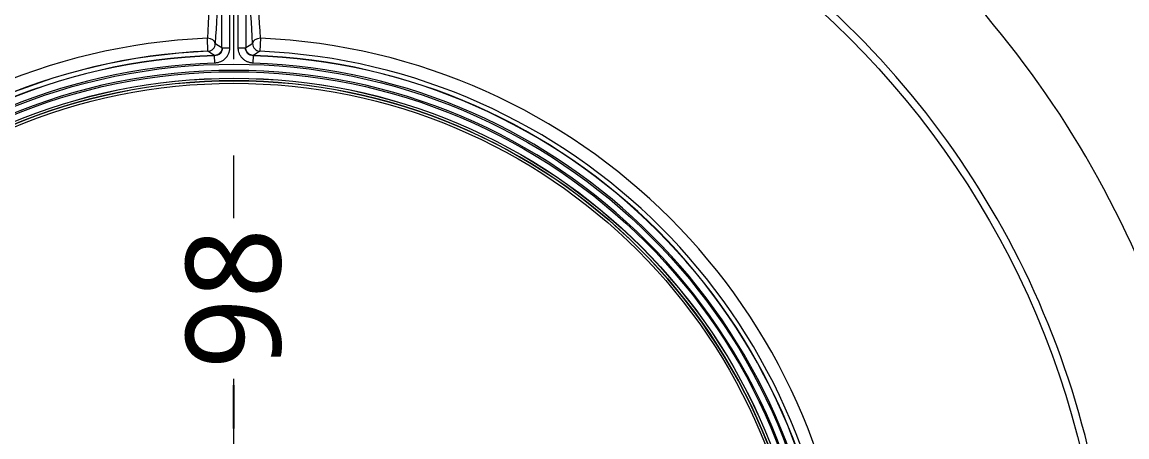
# Model space of a CAD drawing. Header units: millimetres. Extents: x 2234 to 3061, y 2092 to 2676.
# Drawn here: x 2524.7 to 2597.5, y 2329.8 to 2357.2 of the extents above; entities that cross this region are included whole.
import ezdxf

# ---------------------------------------------------------------- set-up
doc = ezdxf.new("R2010")
doc.units = ezdxf.units.MM
doc.linetypes.add('CENTER', pattern=[50.8, 31.75, -6.35, 6.35, -6.35])
for name, color, linetype, true_color in [('1', 7, 'Continuous', 0xffffff), ('20', 7, 'Continuous', 0xffffff), ('21', 7, 'Continuous', 0xffffff)]:
    doc.layers.add(name, color=color, linetype=linetype, true_color=true_color)
doc.layers.add('dim', color=82, linetype='Continuous', lineweight=9)
doc.styles.add('Capful-A', font='')
doc.styles.get('Capful-A').set_extended_font_data('Microsoft YaHei')
doc.dimstyles.new('Capful-A-2.5', dxfattribs={"dimscale": 2.5, "dimtxt": 2.5, "dimasz": 2.5, "dimexe": 1.5, "dimexo": 1, "dimgap": 1.5, "dimtad": 0, "dimdsep": 46, "dimtxsty": 'Capful-A', "dimcen": 0, "dimclrt": 2, "dimazin": 2, "dimtfac": 1, "dimtmove": 0, "dimatfit": 3, "dimfxl": 0, "dimtolj": 1, "dimtzin": 0, "dimarcsym": 0})

# ---------------------------------------------------------------- blocks, each defined once
blk = doc.blocks.new('*D41')
at = {"layer": 'Defpoints', "color": 0, "transparency": 16777216}
for p in [(2636.695, 2393.007), (2552.32, 2315.507)]:
    blk.add_point(p, dxfattribs=at)
at = {"layer": 'dim', "color": 0, "lineweight": -2, "transparency": 16777216}
blk.add_line((2553.57, 2315.507), (2556.411, 2315.507), dxfattribs=at)
at = {"layer": 'dim', "color": 2, "transparency": 16777216, "insert": (2565.403, 2315.507), "char_height": 6.25, "attachment_point": 5, "style": 'Capful-A', "bg_fill": 3, "box_fill_scale": 1.1, "bg_fill_color": 256, "bg_fill_true_color": 13158600, "bg_fill_transparency": 0}
blk.add_mtext('\\A1;77.5', dxfattribs=at)
at = {"layer": 'Defpoints', "color": 0, "transparency": 16777216}
blk.add_point((2556.411, 2315.507), dxfattribs=at)
blk = doc.blocks.new('*D42')
at = {"layer": 'Defpoints', "color": 0, "transparency": 16777216}
for p in [(2636.695, 2393.007), (2538.695, 2333.249), (2538.695, 2329.132)]:
    blk.add_point(p, dxfattribs=at)
at = {"layer": 'dim', "color": 0, "lineweight": -2, "transparency": 16777216}
blk.add_line((2538.695, 2330.382), (2538.695, 2333.249), dxfattribs=at)
at = {"layer": 'dim', "color": 2, "transparency": 16777216, "insert": (2538.695, 2338.944), "char_height": 6.25, "attachment_point": 5, "rotation": 90, "style": 'Capful-A', "bg_fill": 3, "box_fill_scale": 1.1, "bg_fill_color": 256, "bg_fill_true_color": 13158600, "bg_fill_transparency": 0}
blk.add_mtext('\\A1;98', dxfattribs=at)

msp = doc.modelspace()

# ---------------------------------------------------------------- linework, layer by layer
at = {"layer": '1', "color": 1, "linetype": 'CENTER', "lineweight": 18}
msp.add_line((2538.695, 2253.124), (2538.695, 2377.891), dxfattribs=at)
at = {"layer": '20', "color": 7, "linetype": 'Continuous', "lineweight": 18}
msp.add_arc((2538.695, 2315.507), 65, 10.77582, 103.29126, dxfattribs=at)
at = {"layer": '21', "color": 7, "linetype": 'Continuous', "lineweight": 18}
for p, q in [((2538.411, 2363.337), (2538.411, 2355.466)), ((2538.98, 2355.466), (2538.98, 2363.337)), ((2537.909, 2355.466), (2537.909, 2362.693)), ((2539.482, 2362.693), (2539.482, 2355.466)), ((2536.987, 2355.243), (2536.95, 2356.1)), ((2540.441, 2356.1), (2540.404, 2355.243)), ((2537.909, 2355.466), (2538.411, 2355.466)), ((2538.98, 2355.466), (2539.482, 2355.466)), ((2537.439, 2354.463), (2537.422, 2354.965)), ((2539.968, 2354.965), (2539.952, 2354.463))]:
    msp.add_line(p, q, dxfattribs=at)
for radius in [57.383, 57.383, 38.88, 38.389, 37.96, 37.955, 37.954, 37.795, 37.623]:
    msp.add_circle((2538.695, 2315.507), radius, dxfattribs=at)
for radius, start, end in [(65, 10.77582, 103.29126), (57.886, 11.31161, 109.24985), (40.63, 92.4619, 177.5381), (40.63, 2.4619, 87.5381), (39.784, 92.4619, 177.5381), (39.772, 92.4619, 177.5381), (39.772, 2.4619, 87.5381), (39.478, 91.84776, 178.15224), (39.461, 91.84776, 178.15224), (38.976, 91.84776, 178.15224), (38.976, 1.84776, 88.15224), (39.478, 1.84776, 88.15224), (39.461, 1.84776, 88.15224), (38.476, 0.00563, 0), (37.789, 180, 179.99437)]:
    msp.add_arc((2538.695, 2315.507), radius, start, end, dxfattribs=at)
for centre, major_axis, ratio, start_param, end_param in [((2539.073, 2315.507), (0, -57.384), 0.052336, 3.734088, 3.926602), ((2538.318, 2315.507), (0, 57.384), 0.052336, 5.498176, 5.69069), ((2539.571, 2315.507), (0, 56.882), 0.052336, 0.592496, 0.785009), ((2537.819, 2315.507), (0, -56.882), 0.052336, 2.356584, 2.549097), ((2536.965, 2355.744), (-0.502, 0.026), 0.706413, 3.215602, 4.77981), ((2540.425, 2355.744), (-0.502, -0.026), 0.706413, 4.644968, 6.209176), ((2536.965, 2355.744), (-0.266, -0.426), 0.998098, 0.6017, 2.127785), ((2492.313, 2315.507), (-70.361, 0), 0.745658, 4.007412, 4.015627), ((2585.077, 2315.507), (-70.362, 0), 0.745659, 5.409157, 5.417372), ((2540.425, 2355.744), (-0.266, 0.426), 0.998098, 1.013808, 2.539893)]:
    msp.add_ellipse(centre, major_axis=major_axis, ratio=ratio, start_param=start_param, end_param=end_param, dxfattribs=at)
for points in [[(2537.422, 2354.965), (2537.277, 2355.058), (2537.132, 2355.151), (2536.987, 2355.243)], [(2540.404, 2355.243), (2540.258, 2355.151), (2540.113, 2355.058), (2539.968, 2354.965)]]:
    msp.add_open_spline(points, degree=3, dxfattribs=at)
for points, knots in [([(2537.909, 2355.466), (2537.909, 2355.45), (2537.908, 2355.434), (2537.905, 2355.402), (2537.901, 2355.37), (2537.893, 2355.339), (2537.884, 2355.308), (2537.879, 2355.293), (2537.86, 2355.248), (2537.846, 2355.22), (2537.819, 2355.179), (2537.81, 2355.166), (2537.79, 2355.141), (2537.779, 2355.129), (2537.757, 2355.106), (2537.745, 2355.094), (2537.72, 2355.074), (2537.707, 2355.064), (2537.681, 2355.045), (2537.667, 2355.037), (2537.639, 2355.021), (2537.624, 2355.014), (2537.58, 2354.994), (2537.55, 2354.984), (2537.503, 2354.974), (2537.487, 2354.971), (2537.455, 2354.967), (2537.439, 2354.966), (2537.422, 2354.965)], [0, 0, 0, 0, 0.0625, 0.0625, 0.125, 0.1875, 0.1875, 0.25, 0.25, 0.375, 0.375, 0.4375, 0.4375, 0.5, 0.5, 0.5625, 0.5625, 0.625, 0.625, 0.6875, 0.6875, 0.75, 0.75, 0.875, 0.875, 0.9375, 0.9375, 1, 1, 1, 1]), ([(2537.934, 2355.465), (2537.938, 2355.331), (2537.885, 2355.196), (2537.697, 2355.003), (2537.561, 2354.946), (2537.423, 2354.949)], [0, 0, 0, 0, 0.494185, 0.494185, 1, 1, 1, 1]), ([(2538.411, 2355.466), (2538.411, 2355.434), (2538.409, 2355.402), (2538.403, 2355.338), (2538.394, 2355.275), (2538.379, 2355.212), (2538.365, 2355.166), (2538.36, 2355.151), (2538.349, 2355.12), (2538.344, 2355.105), (2538.313, 2355.03), (2538.284, 2354.974), (2538.231, 2354.893), (2538.213, 2354.867), (2538.183, 2354.829), (2538.172, 2354.817), (2538.151, 2354.792), (2538.14, 2354.78), (2538.106, 2354.745), (2538.082, 2354.723), (2538.033, 2354.681), (2538.008, 2354.662), (2537.955, 2354.625), (2537.927, 2354.607), (2537.871, 2354.576), (2537.842, 2354.561), (2537.754, 2354.523), (2537.694, 2354.502), (2537.615, 2354.484), (2537.599, 2354.481), (2537.567, 2354.475), (2537.519, 2354.468), (2537.471, 2354.464), (2537.439, 2354.463)], [0, 0, 0, 0, 0.0625, 0.0625, 0.125, 0.1875, 0.1875, 0.21875, 0.21875, 0.25, 0.25, 0.375, 0.375, 0.4375, 0.4375, 0.46875, 0.46875, 0.5, 0.5, 0.5625, 0.5625, 0.625, 0.625, 0.6875, 0.6875, 0.75, 0.75, 0.875, 0.875, 0.90625, 0.90625, 0.9375, 1, 1, 1, 1]), ([(2539.952, 2354.463), (2539.92, 2354.464), (2539.887, 2354.467), (2539.824, 2354.475), (2539.761, 2354.486), (2539.699, 2354.503), (2539.653, 2354.519), (2539.638, 2354.524), (2539.608, 2354.536), (2539.593, 2354.542), (2539.519, 2354.574), (2539.463, 2354.606), (2539.384, 2354.661), (2539.359, 2354.68), (2539.309, 2354.722), (2539.286, 2354.744), (2539.24, 2354.791), (2539.219, 2354.815), (2539.179, 2354.866), (2539.16, 2354.892), (2539.125, 2354.946), (2539.108, 2354.974), (2539.078, 2355.032), (2539.065, 2355.061), (2539.029, 2355.15), (2539.011, 2355.211), (2538.995, 2355.291), (2538.992, 2355.307), (2538.988, 2355.339), (2538.982, 2355.386), (2538.98, 2355.434), (2538.98, 2355.466)], [0, 0, 0, 0, 0.0625, 0.0625, 0.125, 0.1875, 0.1875, 0.21875, 0.21875, 0.25, 0.25, 0.375, 0.375, 0.4375, 0.4375, 0.5, 0.5, 0.5625, 0.5625, 0.625, 0.625, 0.6875, 0.6875, 0.75, 0.75, 0.875, 0.875, 0.90625, 0.90625, 0.9375, 1, 1, 1, 1]), ([(2539.967, 2354.949), (2539.829, 2354.946), (2539.693, 2355.004), (2539.505, 2355.197), (2539.453, 2355.331), (2539.457, 2355.466)], [0, 0, 0, 0, 0.505284, 0.505284, 1, 1, 1, 1]), ([(2539.968, 2354.965), (2539.936, 2354.966), (2539.904, 2354.97), (2539.857, 2354.981), (2539.842, 2354.985), (2539.811, 2354.995), (2539.796, 2355.001), (2539.751, 2355.02), (2539.724, 2355.036), (2539.684, 2355.063), (2539.671, 2355.073), (2539.646, 2355.094), (2539.635, 2355.105), (2539.612, 2355.128), (2539.601, 2355.14), (2539.581, 2355.166), (2539.571, 2355.179), (2539.554, 2355.206), (2539.546, 2355.22), (2539.531, 2355.249), (2539.524, 2355.263), (2539.506, 2355.308), (2539.497, 2355.339), (2539.488, 2355.386), (2539.485, 2355.402), (2539.482, 2355.434), (2539.482, 2355.45), (2539.482, 2355.466)], [0, 0, 0, 0, 0.125, 0.125, 0.1875, 0.1875, 0.25, 0.25, 0.375, 0.375, 0.4375, 0.4375, 0.5, 0.5, 0.5625, 0.5625, 0.625, 0.625, 0.6875, 0.6875, 0.75, 0.75, 0.875, 0.875, 0.9375, 0.9375, 1, 1, 1, 1])]:
    msp.add_open_spline(points, degree=3, knots=knots, dxfattribs=at)

# ---------------------------------------------------------------- next in the draw order: dimensions: what is measured, and where the dimension line sits
at = {"layer": 'dim'}
dim = msp.add_ordinate_dim(feature_location=(2552.32, 2315.507), offset=(4.09, 0), dtype=0, origin=(2636.695, 2393.007), dimstyle='Capful-A-2.5', override={"dimasz": 2, "dimexe": 0.49975, "dimexo": 0.49975, "dimgap": 0.49975}, dxfattribs=at)
dim.commit()
dim.dimension.update_dxf_attribs({"geometry": '*D41', "text_midpoint": (2565.403, 2315.507)})

# ---------------------------------------------------------------- next in the draw order: dimensions: what is measured, and where the dimension line sits
dim = msp.add_ordinate_dim(feature_location=(2538.695, 2329.132), offset=(0, 4.116), dtype=1, origin=(2636.695, 2393.007), dimstyle='Capful-A-2.5', override={"dimasz": 2, "dimexe": 0.49975, "dimexo": 0.49975, "dimgap": 0.49975}, dxfattribs=at)
dim.commit()
dim.dimension.update_dxf_attribs({"geometry": '*D42', "text_midpoint": (2538.695, 2338.944)})

doc.saveas('drawing.dxf')
